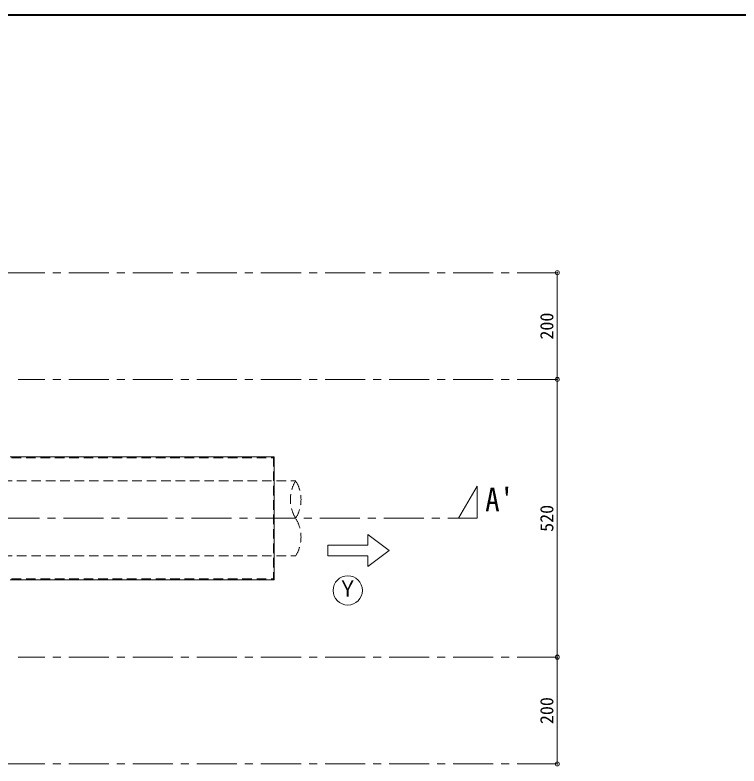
# Model space of a CAD drawing. Units: millimetres at full size, sheet at 1:15. Extents: x -3151 to 2924, y -2106 to 2109.
# Drawn here: x -764 to 592, y 703 to 2109 of the extents above; entities that cross this region are included whole.
import ezdxf
from ezdxf.enums import TextEntityAlignment as Align

# ---------------------------------------------------------------- set-up
doc = ezdxf.new("R2010")
doc.units = ezdxf.units.MM
doc.header["$LTSCALE"] = 15
doc.header["$PDMODE"] = 32
doc.header["$PDSIZE"] = 7.5
doc.linetypes.add('CHAIN1', pattern=[8, 5, -1, 1, -1])
doc.linetypes.add('DASHED1', pattern=[1.8, 1.2, -0.6])
doc.layers.add('0-0____1', color=4, linetype='Continuous', lineweight=9)
doc.styles.add('ＭＳ ゴシック', font='')
doc.styles.get('ＭＳ ゴシック').set_extended_font_data('MS Gothic')

msp = doc.modelspace()

# ---------------------------------------------------------------- linework, layer by layer
at = {"layer": '0-0____1', "color": 1, "lineweight": 40}
msp.add_line((2924.1, 2109.17), (-3150.9, 2109.17), dxfattribs=at)
at = {"layer": '0-0____1', "linetype": 'CHAIN1'}
for p, q in [((251.6, 1626.67), (-803.4, 1626.67)), ((251.6, 1426.67), (-758.4, 1426.67)), ((-2593.4, 1166.67), (101.6, 1166.67)), ((251.6, 906.67), (-758.4, 906.67)), ((251.6, 706.67), (-803.4, 706.67))]:
    msp.add_line(p, q, dxfattribs=at)
at = {"layer": '0-0____1'}
for p, q in [((251.6, 1626.67), (251.6, 1426.67)), ((251.6, 1426.67), (251.6, 906.67)), ((-773.4, 1281.67), (-278.4, 1281.67)), ((-278.4, 1281.67), (-278.4, 1051.67)), ((-178.4, 1116.67), (-178.4, 1096.67)), ((-63.4, 1106.67), (-103.4, 1076.67)), ((-178.4, 1096.67), (-103.4, 1096.67)), ((-103.4, 1076.67), (-103.4, 1096.67)), ((-773.4, 1051.67), (-278.4, 1051.67)), ((251.6, 906.67), (251.6, 706.67))]:
    msp.add_line(p, q, dxfattribs=at)
at = {"layer": '0-0____1', "linetype": 'DASHED1'}
for p, q in [((-878.4, 1280.07), (-280, 1280.07)), ((-280, 1281.67), (-280, 1051.67)), ((-280, 1243.17), (-278.4, 1243.17)), ((-814.4, 1237.02), (-238.4, 1237.02)), ((-814.4, 1096.32), (-238.4, 1096.32)), ((-280, 1090.17), (-278.4, 1090.17)), ((-878.4, 1053.27), (-280, 1053.27))]:
    msp.add_line(p, q, dxfattribs=at)
at = {"layer": '0-0____1', "linetype": 'CHAIN1'}
msp.add_lwpolyline([(101.6, 1166.67), (101.6, 1226.67), (66.6, 1166.67)], dxfattribs=at)
at = {"layer": '0-0____1'}
msp.add_lwpolyline([(-178.4, 1116.67), (-103.4, 1116.67), (-103.4, 1136.67), (-63.4, 1106.67)], dxfattribs=at)
at = {"layer": '0-0____1', "color": 7, "lineweight": 18}
msp.add_circle((-140.9, 1031.67), 27.5, dxfattribs=at)
at = {"layer": '0-0____1', "linetype": 'DASHED1'}
for centre, start, end in [((-181.54, 1201.85), 148.25986, 211.74014), ((-295.27, 1201.85), 328.25986, 31.74014), ((-295.27, 1131.5), 328.25986, 31.74014)]:
    msp.add_arc(centre, 66.86, start, end, dxfattribs=at)
at = {"layer": '0-0____1', "color": 1}
for p in [(251.6, 1626.67), (251.6, 1426.67), (251.6, 906.67), (251.6, 706.67)]:
    msp.add_point(p, dxfattribs=at)

# ---------------------------------------------------------------- texts
at = {"layer": '0-0____1', "color": 7, "style": 'ＭＳ ゴシック'}
for s, p in [('200', (251.6, 1501.36)), ('520', (251.6, 1141.36)), ('200', (251.6, 781.36))]:
    msp.add_text(s, height=24.74, rotation=90, dxfattribs=at).set_placement(p, align=Align.BOTTOM_LEFT)
at = {"layer": '0-0____1', "color": 7, "style": 'ＭＳ ゴシック', "width": 0.9}
for s, height, p in [("A'", 43.99, (116.6, 1166.67)), ('Ｙ', 30.24, (-159.65, 1011.05))]:
    msp.add_text(s, height=height, dxfattribs=at).set_placement(p, align=Align.BOTTOM_LEFT)

doc.saveas('drawing.dxf')
